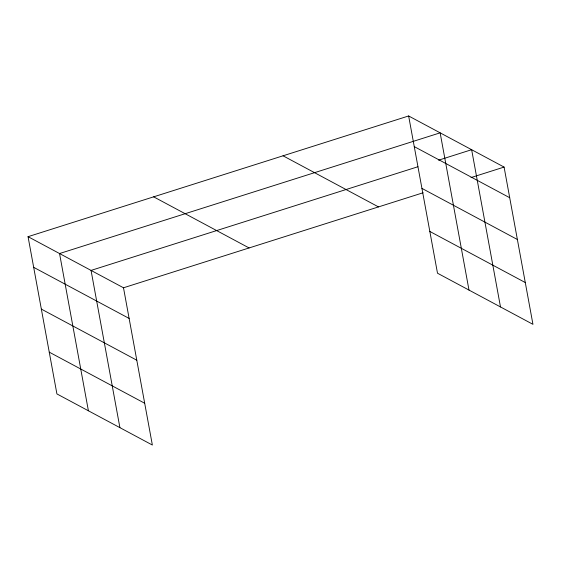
<?xml version="1.0" encoding="UTF-8"?>
<svg xmlns="http://www.w3.org/2000/svg" width="561" height="561" viewBox="0 0 561 561"><rect width="100%" height="100%" fill="white"/><g stroke="black" fill="none" stroke-linecap="round" stroke-linejoin="round"><path stroke-width="0.84" d="M28.05 236.672L123.497 287.786L152.361 445.034L56.913 393.92L28.05 236.672L408.639 115.966L504.087 167.08L532.95 324.328L437.503 273.214L408.639 115.966M417.931 166.736L91.05 270.409L119.907 427.65M438.583 160.187L471.64 149.703L500.496 306.951M123.497 287.786L423.113 192.76M471.037 177.564L504.087 167.08M414.263 146.617L509.718 197.724M421.935 188.391L517.382 239.505M429.831 231.441L525.285 282.548M283.046 155.804L378.493 206.911M153.644 196.841L249.098 247.955M33.674 267.324L129.128 318.431M41.346 309.097L136.793 360.211M49.242 352.147L144.696 403.254M468.996 290.079L440.14 132.838L59.55 253.544L88.407 410.785"/></g></svg>
